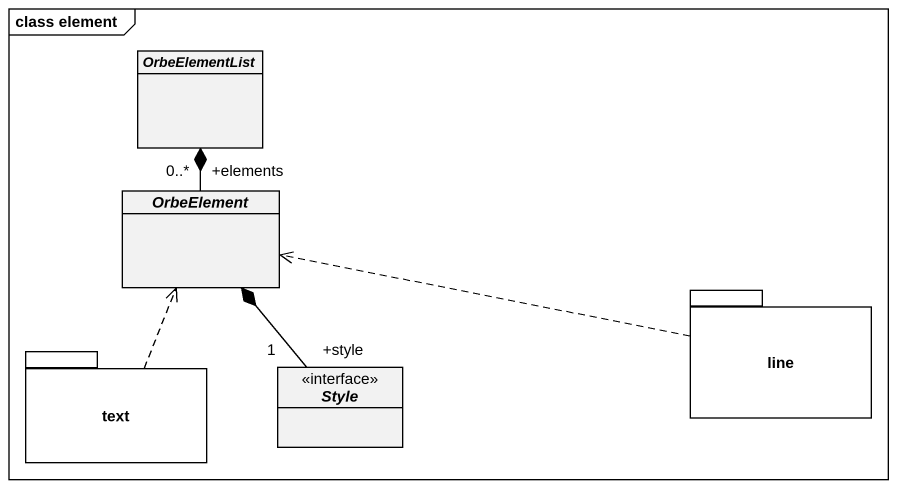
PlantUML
@startuml
mainframe class element
hide circle
hide empty members
abstract class OrbeElementList
abstract class OrbeElement
package line {
}
package text {
}
interface Style <<interface>>
OrbeElement "+elements\n0..*" -up-* OrbeElementList
line .left.> OrbeElement
text .up.> OrbeElement
Style "+style\n1" -up-* OrbeElement
@enduml
